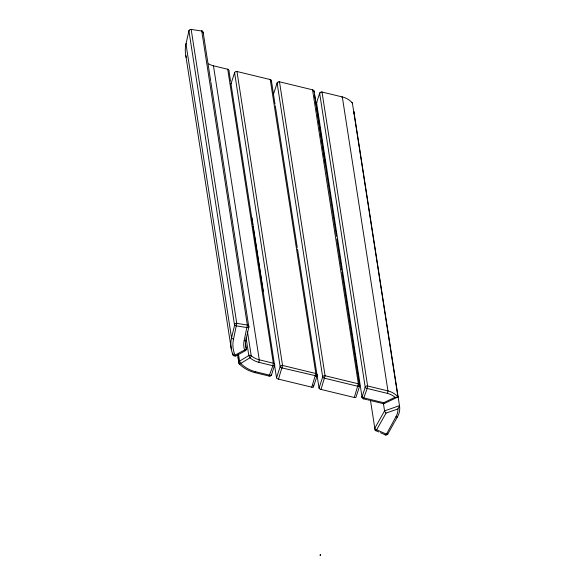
<?xml version="1.0" encoding="UTF-8"?>
<svg xmlns="http://www.w3.org/2000/svg" width="585" height="585" viewBox="0 0 585 585"><rect width="100%" height="100%" fill="white"/><g stroke="black" fill="none" stroke-linecap="round" stroke-linejoin="round"><path stroke-width="0.88" d="M362.093 397.449L316.558 102.763L319.644 93.286A1.93 0.753 18 0 1 320.456 92.796M386.159 434.67L395.994 416.703A17.396 15.707 -8.8 0 0 397.939 408.922L399.372 406.282A1.397 0.38 -63 0 0 399.482 405.654L353.91 111.72A1.397 0.373 -63 0 0 353.691 111.611L353.691 111.611M238.453 354.02L239.558 361.15A1.93 1.748 -8.8 0 0 239.133 363.782A34.025 30.72 -8.8 0 0 255.082 372.667L269.137 376.067A1.93 1.748 -8.8 0 0 271.535 374.824L274.694 364.835M246.051 337.713L248.808 355.526L249.978 357.793A21.265 19.203 -8.8 0 0 258.848 362.32L272.902 365.72A1.93 0.753 18 0 0 274.621 365.347L274.665 365.077M210.871 82.112L248.844 327.059L245.897 340.163A19.334 17.455 -8.8 0 0 246.3 348.653A1.93 1.748 -8.8 0 1 245.393 350.7L235.799 356.031L235.002 355.161A32.095 28.979 -8.8 0 1 233.554 339.015L236.764 323.366L191.149 29.279L190.893 29.579M245.393 350.7L244.581 350.02A21.265 19.203 -8.8 0 1 244.135 340.689L247.345 325.033L201.73 30.946L201.474 31.254M320.192 554.96L320.273 555.055M258.848 362.32L259.272 359.804L213.452 65.783M351.373 102.28L351.995 102.609A1.397 0.563 14.5 0 1 352.375 103.04L397.939 396.974A1.397 0.556 14.5 0 1 397.676 397.281L394.999 397.303A17.396 15.707 -8.8 0 0 387.526 393.412L387.95 390.897L342.291 96.781L341.918 97.249M269.882 79.706L270.219 79.414L315.834 373.508A1.93 1.748 -8.8 0 1 317.136 375.643L313.494 386.809A1.93 0.753 18 0 1 311.776 387.182L278.497 379.124A1.93 0.753 18 0 1 276.522 377.851L280.156 366.685L234.592 72.752A1.93 0.753 18 0 1 234.775 72.401M278.497 379.124L282.562 365.442L236.94 71.355L236.603 71.641M311.776 387.182L315.834 373.508L282.562 365.442A1.93 1.748 -8.8 0 0 280.156 366.685A1.93 0.753 18 0 0 282.138 367.958L316.134 375.862M341.976 271.93L359.651 385.946L356.016 397.113A1.93 0.753 18 0 1 354.291 397.486L321.019 389.427A1.93 0.753 18 0 1 319.044 388.155L322.679 376.989L277.107 83.055A1.93 0.753 18 0 1 277.561 82.602M321.019 389.427L325.077 375.745L279.462 81.651L278.979 82.273M354.291 397.486L358.356 383.804L312.536 89.783M274.621 365.347A1.93 1.748 -8.8 0 0 273.327 363.212L259.272 359.804A19.334 17.455 -8.8 0 1 251.206 355.695A1.93 1.748 -8.8 0 0 248.808 355.526L239.558 361.15L240.72 363.409A32.095 28.979 -8.8 0 0 255.762 371.797L255.082 372.667M320.346 555.106L320.522 555.494M397.939 408.922L386.056 413.083L376.638 429.821A1.93 0.483 -66.2 0 1 375.628 430.582A1.93 1.748 -8.8 0 1 374.802 428.242L370.517 400.63M380.418 432.695L385.215 434.816A1.93 1.748 -8.8 0 0 387.818 433.997L394.327 422.421M394.736 421.697L397.581 416.637A19.334 17.455 -8.8 0 0 399.482 405.654L384.564 410.882L374.802 428.242A1.93 0.68 29.4 0 0 376.638 429.821L386.232 434.063A1.93 0.68 29.4 0 0 387.818 433.997M227.368 69.41L227.704 69.118L273.327 363.212L272.902 365.72L269.137 376.067M321.655 92.174L321.991 91.882L367.614 385.976L367.19 388.484L363.424 398.831A1.93 1.748 -8.8 0 1 362.13 396.696L365.215 387.219L319.644 93.286A1.93 1.748 -8.8 0 1 322.042 92.042L342.379 96.964A19.334 17.455 -8.8 0 1 352.367 103.04M320.229 555.523L320.28 555.128M234.768 324.565L231.536 337.896A34.025 30.72 -8.8 0 0 233.071 355.015A1.93 1.748 -8.8 0 0 235.814 355.841M247.689 327.132L247.082 327.585L236.501 325.911A1.93 0.782 12.7 0 1 234.483 324.792L188.918 30.859A1.93 0.782 12.7 0 1 189.379 30.361M316.054 375.621L315.41 376.016A1.93 0.753 18 0 0 317.136 375.643M358.568 385.917L357.932 386.319L324.653 378.254A1.93 0.753 18 0 1 322.679 376.989A1.93 1.748 -8.8 0 1 325.077 375.745L358.356 383.804A1.93 1.748 -8.8 0 1 359.651 385.946A1.93 0.753 18 0 1 357.932 386.319L358.656 386.166M365.537 387.014L365.215 387.219A1.93 0.753 18 0 0 367.19 388.484L387.526 393.412M362.152 397.405L362.13 396.696A1.93 0.753 18 0 0 364.104 397.961L383.709 402.714L394.999 397.303M370.203 400.476L383.76 403.76L397.939 396.974A19.334 17.455 -8.8 0 0 387.95 390.897L367.614 385.976A1.93 1.748 -8.8 0 0 365.215 387.219L365.479 387.292M247.799 327.373L247.082 327.585A1.93 0.782 12.7 0 0 248.844 327.059A1.93 1.748 -8.8 0 0 247.345 325.033L236.764 323.366A1.93 1.748 -8.8 0 0 234.483 324.792L234.731 324.851M375.928 429.982L376.638 429.821L375.892 429.726M202.22 31.093L191.193 29.433A1.93 1.748 -8.8 0 0 188.918 30.859L185.971 43.963A34.025 30.72 -8.8 0 0 186.301 57.644M202.395 31.217L201.774 31.1A1.93 1.748 -8.8 0 1 203.28 33.126L210.732 81.22M255.762 371.797L269.817 375.197A1.93 0.753 18 0 0 271.535 374.824M363.424 398.831L366.817 399.657M367.658 399.862L369.354 400.272M375.628 430.582L378.824 431.993M270.153 375.716L269.817 375.197L269.882 375.797M324.295 377.617L324.653 378.254L324.573 377.53M281.773 367.314L282.138 367.958L282.05 367.234M386.444 434.633L386.232 434.063A1.93 0.483 -66.2 0 1 385.215 434.816M383.76 403.76L383.709 402.714M383.446 403.672L384.564 410.882A1.835 0.431 50.7 0 0 384.842 411.533A2.004 0.468 50.7 0 0 385.442 412.396A2.208 0.519 50.7 0 0 386.056 413.083M314.108 91.106L325.545 164.809M314.496 94.682L336.455 236.303M336.865 238.98L341.698 270.153M231.046 83.64A1.93 0.753 18 0 0 230.951 83.918L234.592 72.752A1.93 1.748 -8.8 0 1 236.991 71.509L270.27 79.567A1.93 1.748 -8.8 0 1 271.564 81.71L275.008 104.137M275.294 105.761L297.238 247.499M297.524 249.166L319.044 388.155M313.216 385.01L313.494 386.809M320.222 554.748L320.251 555.384M251.908 217.7L263.301 291.184M230.57 81.213L229.049 71.414A1.93 1.748 -8.8 0 0 227.755 69.271L213.708 65.871A19.334 17.455 -8.8 0 1 208.574 63.838M230.848 82.997L252.8 224.618M253.042 226.38L259.294 266.482M259.433 267.367L276.522 377.851M247.477 331.644L251.206 355.695A1.93 0.658 -49 0 1 249.978 357.793L240.72 363.409A1.93 0.695 -44.5 0 1 239.133 363.782M245.473 343.307L246.3 348.653A1.93 0.819 -18.3 0 1 244.581 350.02L235.002 355.161A1.93 0.812 -23 0 1 233.071 355.015L232.793 353.23M238.168 357.545L238.994 362.89M237.642 355.022L238.746 362.144M185.796 55.531L231.367 349.464M202.637 32.46A1.93 0.782 12.7 0 1 203.28 33.126M245.897 340.163A1.93 0.782 12.7 0 1 244.135 340.689M186.432 43.465A1.93 0.782 12.7 0 0 185.971 43.963L231.536 337.896A1.93 0.782 12.7 0 0 233.554 339.015M353.91 111.72A19.334 17.455 -8.8 0 1 354.144 113.578M397.581 416.637A1.93 0.68 29.4 0 1 395.994 416.703M317.011 102.309A1.93 0.753 18 0 0 316.558 102.763A1.93 1.748 -8.8 0 0 316.712 104.086M271.25 81.242A1.93 0.753 18 0 1 271.564 81.71M273.568 93.944A1.93 0.753 18 0 0 273.473 94.222L277.107 83.055A1.93 1.748 -8.8 0 1 279.513 81.812L312.785 89.871A1.93 1.748 -8.8 0 1 314.086 92.013A1.93 0.753 18 0 0 313.772 91.538"/></g></svg>
